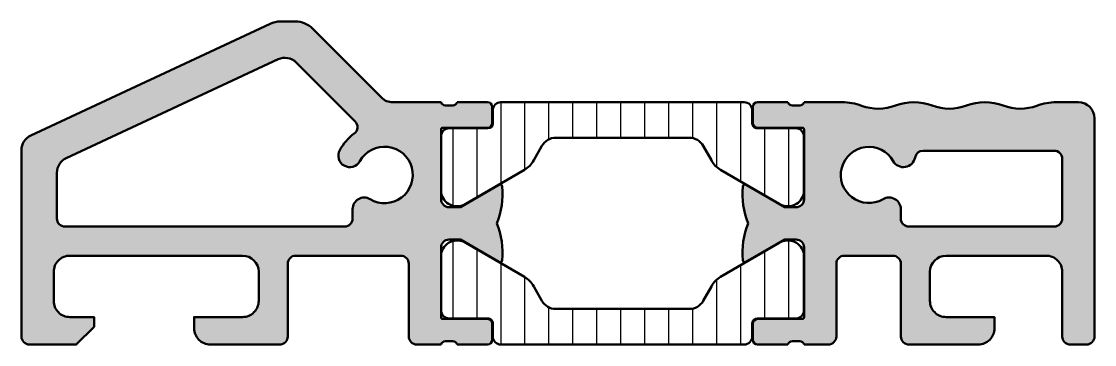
# Model space of a CAD drawing. Extents: x 0 to 66.5, y 0 to 20.
import ezdxf

# ---------------------------------------------------------------- set-up
doc = ezdxf.new("R2010")
doc.units = 0
for name, color, linetype, lineweight in [('0S-Alu contour', 7, 'Continuous', 50), ('0S-Alu hatch', 252, 'Continuous', 25), ('0S-Plastic contour', 254, 'Continuous', 50), ('0S-Plastic hatch', 253, 'Continuous', 25)]:
    doc.layers.add(name, color=color, linetype=linetype, lineweight=lineweight)
pattern_1 = [(90, (0, 0), (-1.4859, 0), [])]

# ---------------------------------------------------------------- blocks, each defined once
blk = doc.blocks.new('385250__B04E5147_559F_428A_8A9A_4436E252C004_')
at = {"layer": '0S-Alu hatch'}
h = blk.add_hatch(color=256, dxfattribs=at)
edge = h.paths.add_edge_path()
edge.add_line((18.03948402404783, 19.56069564819337), (22.30759552293054, 15.29258510300869))
edge.add_arc((23.01470222511653, 15.99969196319581), 1.00000000000002, 225.0000064012948, 270.0000000000002)
edge.add_line((23.01470222511653, 14.9996919631958), (26.00048255920411, 14.9996919631958))
edge.add_arc((26.26800315119723, 15.07852840973884), 0.2788950563274339, 196.4198764194918, 271.1645893740969)
edge.add_line((26.2736715591956, 14.79969096319579), (26.7272655591956, 14.7996909631958))
edge.add_arc((26.73292621867267, 15.07855905883897), 0.2789255417371506, 268.8371299271129, 343.5754054446451)
edge.add_line((27.00046955919561, 14.9996919631958), (28.88048055920414, 14.9996919631958))
edge.add_ellipse((28.88048055920413, 14.69969196319581), major_axis=(-0.2999999999999936, 0), ratio=1, start_angle=180, end_angle=269.99999999999864, ccw=False)
edge.add_line((29.18048055920412, 14.69969196319581), (29.18048055920412, 13.71971764415302))
edge.add_ellipse((28.88048055920411, 13.71971764415302), major_axis=(-0.3000000000000114, 0), ratio=1, start_angle=90, end_angle=180, ccw=False)
edge.add_line((28.88048055920411, 13.41971764415301), (26.12048255920412, 13.41971764415301))
edge.add_arc((26.12048255920412, 13.29971764415301), 0.120000000000001, 90, 180)
edge.add_line((26.00048255920412, 13.29971764415301), (26.0004825592041, 8.999691963195795))
edge.add_arc((26.5004825592041, 8.999691963195795), 0.4999999999999965, 180, 270.0000000000004)
edge.add_line((26.5004825592041, 8.499691963195799), (27.20048255920411, 8.499691963195803))
edge.add_line((27.20048255920411, 8.499691963195803), (29.58870504679757, 9.878412300307051))
edge.add_ellipse((29.66235644821606, 9.76158221375125), major_axis=(-0.1381079217696946, 0), ratio=1, start_angle=184.9784024237128, end_angle=302.2279331403709, ccw=False)
edge.add_ellipse((24.81878246314014, 9.33966409300879), major_axis=(-5.000023578125228, 0), ratio=1, start_angle=158.4082195531354, end_angle=184.9784024237118, ccw=False)
edge.add_ellipse((24.82321659627532, 5.661489953887055), major_axis=(-4.995254817667824, 0), ratio=1, start_angle=175.0215975762885, end_angle=201.5917804468649, ccw=False)
edge.add_ellipse((29.662179649586, 5.237521073744106), major_axis=(-0.1377763966269249, 0), ratio=1, start_angle=57.77206685963267, end_angle=176.0376651261673, ccw=False)
edge.add_line((29.58870504679758, 5.120971435338042), (27.2004825592041, 6.499691772449294))
edge.add_line((27.2004825592041, 6.499691772449294), (26.50048255920411, 6.499691772449296))
edge.add_arc((26.50048255920411, 5.999691772449296), 0.5, 89.99999999999959, 180)
edge.add_line((26.00048255920411, 5.999691772449296), (26.00048255920409, 1.6996660914921))
edge.add_arc((26.12048255920411, 1.699666091492101), 0.1200000000000152, 180, 269.9999999999983)
edge.add_line((26.12048255920411, 1.579666091492085), (28.88048055920411, 1.579666091492086))
edge.add_ellipse((28.88048055920411, 1.279666091492085), major_axis=(-0.3000000000000007, 0), ratio=1, start_angle=180, end_angle=270.0000000000007, ccw=False)
edge.add_line((29.18048055920411, 1.279666091492085), (29.1804805592041, 0.2996917724493042))
edge.add_ellipse((28.88048055920411, 0.2996917724492972), major_axis=(-0.2999999999999971, 0), ratio=1, start_angle=90.00000000000068, end_angle=180, ccw=False)
edge.add_line((28.88048055920411, -0.0003082275506999), (27.00046955919561, -0.000308227550701))
edge.add_arc((26.73292621867266, -0.0791753231938746), 0.2789255417371559, 16.4245945553556, 91.16287007288788)
edge.add_line((26.7272655591956, 0.1996927724492996), (26.27367155919559, 0.1996927724493))
edge.add_arc((26.26800315119722, -0.079144674093752), 0.2788950563274391, 88.83541062590163, 163.5801235805071)
edge.add_line((26.00048255920409, -0.000308227550704), (24.50048255920411, -0.0003082275507051))
edge.add_ellipse((24.50023136723205, 0.4994405804832281), major_axis=(-0.4997488711630511, 0), ratio=1, start_angle=-0.02880031275907413, end_angle=90.02879894539723, ccw=False)
edge.add_line((24.00048255920411, 0.499691784381783), (24.00048255920411, 4.999691963195806))
edge.add_arc((23.50073375710502, 4.999943161096715), 0.4997488652311831, 359.9712003745233, 450.0287996254762)
edge.add_line((23.50048255920411, 5.499691963195799), (17.0004825592041, 5.4996919631958))
edge.add_arc((17.00049072116149, 4.999683801238408), 0.5000081620240091, 90.00093527615488, 179.999064723801)
edge.add_line((16.5004825592041, 4.999691963196185), (16.5004825592041, 0.4996917843818638))
edge.add_ellipse((16.00050814598334, 0.499666185670664), major_axis=(-0.4999744138760864, 0), ratio=1, start_angle=89.99706782102879, end_angle=180.0029335463705, ccw=False)
edge.add_line((16.0004825592041, -0.0003082275507057), (11.70049571990967, -0.0003082275507036))
edge.add_ellipse((11.70042754654247, 0.9996235990829131), major_axis=(-0.9999318289575789, 0), ratio=1, start_angle=-0.0039069961953259735, end_angle=90.003906312516, ccw=False)
edge.add_line((10.70049571990967, 0.999691784381752), (10.70049571990967, 1.699703931808471))
edge.add_line((10.70049571990967, 1.699703931808471), (13.70049571990966, 1.699703931808469))
edge.add_arc((13.70057600404021, 2.69962364767792), 0.9999197190924807, 269.9953996888353, 360.0046003111448)
edge.add_line((14.70049571990967, 2.699703931808126), (14.70049571990966, 4.499707221984851))
edge.add_arc((13.70047229253838, 4.499683794613581), 1.000023427645696, 0.0013422576251795, 89.99865774194649)
edge.add_line((13.70049571990966, 5.499707221984863), (3.000483036041257, 5.499707221984863))
edge.add_arc((3.000455632340846, 4.499734625685277), 0.999972596675078, 89.9984298405956, 180.0015701593729)
edge.add_line((2.00048303604126, 4.499707221985414), (2.000483036041259, 2.699703931808475))
edge.add_arc((3.000438806153274, 2.699659701920486), 0.9999557710901997, 179.9974657019637, 270.002534298)
edge.add_line((3.00048303604126, 1.699703931808471), (4.500483036041257, 1.699703931808471))
edge.add_line((4.500483036041257, 1.699703931808471), (4.500483036041259, 1.099667310714721))
edge.add_line((4.500483036041259, 1.099667310714721), (3.400507450103759, -0.000308227550704))
edge.add_line((3.400507450103759, -0.000308227550704), (0.5004831552505489, -0.0003082275507039))
edge.add_ellipse((0.5005357445823507, 0.4997443627403699), major_axis=(-0.5000525930564207, 0), ratio=1, start_angle=0.006024402358207226, end_angle=89.99397434028532, ccw=False)
edge.add_line((0.0004831542901229, 0.4996917843822276), (0.0004831542901234, 12.03569507598877))
edge.add_ellipse((1.001988638593006, 12.03460676634116), major_axis=(-1.001506075621432, 0), ratio=1, start_angle=295.0792382116079, end_angle=359.9377382090907, ccw=False)
edge.add_line((0.5774790048599278, 12.94169330596924), (15.41350904685742, 19.85917625646903))
edge.add_ellipse((16.04738589872375, 18.49969100952144), major_axis=(-1.500000000000045, 0), ratio=1, start_angle=269.9999999999989, end_angle=294.99786993167265, ccw=False)
edge.add_line((16.04738589872378, 19.99969100952148), (16.97948646545409, 19.99969100952148))
edge.add_ellipse((16.9770710099216, 18.49462669468549), major_axis=(-1.505066253099235, 0), ratio=1, start_angle=225.0984127156884, end_angle=269.9080469270122, ccw=False)
edge = h.paths.add_edge_path()
edge.add_arc((22.50047684242581, 10.4996862464092), 1.749994283222745, 239.0632065465062, 510.9367934534938)
edge.add_ellipse((20.34791901219685, 11.69597467933626), major_axis=(-0.7126488552029338, 0), ratio=1, start_angle=-29.06320654650648, end_angle=150.9367934534935, ccw=False)
edge.add_ellipse((22.50047684242581, 10.49968624640921), major_axis=(-3.175291993628611, 0), ratio=1, start_angle=306.3514898377554, end_angle=330.9367934534938, ccw=False)
edge.add_arc((20.32199455341556, 13.45975147455862), 0.4999999999999975, 306.3514898377554, 404.997552255426)
edge.add_line((20.67556304791203, 13.81328976060342), (17.02947425842285, 17.45969009399413))
edge.add_arc((16.32214758733071, 16.75100040041812), 1.001275237594114, 45.05515148944327, 114.9697009486092)
edge.add_line((15.89947032928467, 17.65868759155273), (2.777491092681882, 11.53969287872314))
edge.add_arc((3.201939389339607, 10.63264540340955), 1.001444695931037, 115.0770071213895, 179.939969385724)
edge.add_line((2.200495243072508, 10.63369464874267), (2.20049524307251, 7.799679756165035))
edge.add_arc((2.700464548097881, 7.799664319978982), 0.4999693052636609, 179.9982310345726, 270.0017689651656)
edge.add_line((2.700479984283447, 7.299695014953612), (20.02180243959301, 7.299695014953614))
edge.add_arc((20.02180243959301, 7.799695014953614), 0.5, 270, 360)
edge.add_line((20.52180243959301, 7.799695014953615), (20.52180243959301, 8.387391158126425))
edge.add_ellipse((21.23445129479594, 8.387391158126425), major_axis=(-0.7126488552029322, 0), ratio=1, start_angle=239.0632065465064, end_angle=360, ccw=False)
at = {"layer": '0S-Alu contour', "color": 7}
for points in [[(16.04738589872378, 19.99969100952148), (16.97948646545409, 19.99969100952148)], [(0.5774790048599278, 12.94169330596924), (15.41350904685742, 19.85917625646903)], [(18.03948402404783, 19.56069564819337), (22.30759552293054, 15.29258510300869)], [(15.89947032928467, 17.65868759155273), (2.777491092681882, 11.53969287872314)], [(20.67556304791203, 13.81328976060342), (17.02947425842285, 17.45969009399413)], [(23.01470222511653, 14.9996919631958), (26.00048255920411, 14.9996919631958)], [(26.2736715591956, 14.79969096319579), (26.7272655591956, 14.7996909631958)], [(27.00046955919561, 14.9996919631958), (28.88048055920414, 14.9996919631958)], [(29.18048055920412, 14.69969196319581), (29.18048055920412, 13.71971764415302)], [(28.88048055920411, 13.41971764415301), (26.12048255920412, 13.41971764415301)], [(26.00048255920412, 13.29971764415301), (26.0004825592041, 8.999691963195795)], [(0.0004831542901229, 0.4996917843822276), (0.0004831542901234, 12.03569507598877)], [(2.200495243072508, 10.63369464874267), (2.20049524307251, 7.799679756165035)], [(26.5004825592041, 8.499691963195799), (27.20048255920411, 8.499691963195803), (29.58870504679757, 9.878412300307051)], [(20.52180243959301, 7.799695014953615), (20.52180243959301, 8.387391158126425)], [(2.700479984283447, 7.299695014953612), (20.02180243959301, 7.299695014953614)], [(26.00048255920411, 5.999691772449296), (26.00048255920409, 1.6996660914921)], [(29.58870504679758, 5.120971435338042), (27.2004825592041, 6.499691772449294), (26.50048255920411, 6.499691772449296)], [(13.70049571990966, 5.499707221984863), (3.000483036041257, 5.499707221984863)], [(23.50048255920411, 5.499691963195799), (17.0004825592041, 5.4996919631958)], [(16.5004825592041, 4.999691963196185), (16.5004825592041, 0.4996917843818638)], [(24.00048255920411, 0.499691784381783), (24.00048255920411, 4.999691963195806)], [(2.00048303604126, 4.499707221985414), (2.000483036041259, 2.699703931808475)], [(14.70049571990967, 2.699703931808126), (14.70049571990966, 4.499707221984851)], [(3.00048303604126, 1.699703931808471), (4.500483036041257, 1.699703931808471), (4.500483036041259, 1.099667310714721), (3.400507450103759, -0.000308227550704), (0.5004831552505489, -0.0003082275507039)], [(10.70049571990967, 0.999691784381752), (10.70049571990967, 1.699703931808471), (13.70049571990966, 1.699703931808469)], [(26.12048255920411, 1.579666091492085), (28.88048055920411, 1.579666091492086)], [(29.18048055920411, 1.279666091492085), (29.1804805592041, 0.2996917724493042)], [(26.7272655591956, 0.1996927724492996), (26.27367155919559, 0.1996927724493)], [(16.0004825592041, -0.0003082275507057), (11.70049571990967, -0.0003082275507036)], [(26.00048255920409, -0.000308227550704), (24.50048255920411, -0.0003082275507051)], [(28.88048055920411, -0.0003082275506999), (27.00046955919561, -0.000308227550701)]]:
    blk.add_lwpolyline(points, dxfattribs=at)
at = {"layer": '0S-Alu contour', "color": 7, "extrusion": (0, 0, -1)}
for centre, radius, start, end in [((-16.04738589872375, 18.49969100952144), 1.500000000000046, 65.00213006832732, 90.0000000000011), ((-16.9770710099216, 18.49462669468549), 1.505066253099235, 90.0919530729878, 134.9015872843116), ((-28.88048055920413, 14.69969196319581), 0.2999999999999936, 90.00000000000136, 180), ((-28.88048055920411, 13.71971764415302), 0.3000000000000114, 180, 270), ((-1.001988638593006, 12.03460676634116), 1.001506075621432, 0.06226179090929, 64.9207617883921), ((-22.50047684242581, 10.49968624640921), 3.175291993628611, 29.06320654650619, 53.64851016224457), ((-20.34791901219685, 11.69597467933626), 0.7126488552029338, 209.0632065465065, 29.06320654650651), ((-24.81878246314014, 9.33966409300879), 5.000023578125229, 175.0215975762882, 201.5917804468647), ((-29.66235644821606, 9.76158221375125), 0.1381079217696946, 57.7720668596291, 175.0215975762872), ((-21.23445129479594, 8.387391158126425), 0.7126488552029322, 0, 120.9367934534936), ((-24.82321659627532, 5.661489953887055), 4.995254817667824, 158.4082195531351, 184.9784024237116), ((-29.662179649586, 5.237521073744106), 0.1377763966269249, 183.9623348738327, 302.2279331403673), ((-28.88048055920411, 1.279666091492085), 0.3000000000000007, 89.99999999999935, 180), ((-11.70042754654247, 0.9996235990829131), 0.9999318289575789, 269.996093687484, 0.0039069961953242), ((-0.5005357445823507, 0.4997443627403699), 0.5000525930564207, 270.0060256597147, 359.9939755976418), ((-16.00050814598334, 0.499666185670664), 0.4999744138760864, 179.9970664536295, 270.0029321789712), ((-24.50023136723205, 0.4994405804832281), 0.4997488711630511, 269.9712010546028, 0.0288003127591655), ((-28.88048055920411, 0.2996917724492972), 0.2999999999999971, 180, 269.9999999999993)]:
    blk.add_arc(centre, radius, start, end, dxfattribs=at)
at = {"layer": '0S-Alu contour', "color": 7}
for centre, radius, start, end in [((16.32214758733071, 16.75100040041812), 1.001275237594114, 45.05515148944327, 114.9697009486092), ((23.01470222511653, 15.99969196319581), 1.00000000000002, 225.0000064012948, 270.0000000000002), ((26.26800315119723, 15.07852840973884), 0.2788950563274339, 196.4198764194918, 271.1645893740969), ((26.73292621867267, 15.07855905883897), 0.2789255417371506, 268.8371299271129, 343.5754054446451), ((20.32199455341556, 13.45975147455862), 0.4999999999999975, 306.3514898377554, 44.997552255426), ((26.12048255920412, 13.29971764415301), 0.120000000000001, 90, 180), ((22.50047684242581, 10.4996862464092), 1.749994283222745, 239.0632065465062, 150.9367934534938), ((3.201939389339607, 10.63264540340955), 1.001444695931037, 115.0770071213895, 179.939969385724), ((26.5004825592041, 8.999691963195795), 0.4999999999999965, 180, 270.0000000000004), ((2.700464548097881, 7.799664319978982), 0.4999693052636609, 179.9982310345726, 270.0017689651656), ((20.02180243959301, 7.799695014953614), 0.5, 270, 0), ((26.50048255920411, 5.999691772449296), 0.5, 89.99999999999959, 180), ((3.000455632340846, 4.499734625685277), 0.999972596675078, 89.9984298405956, 180.0015701593729), ((13.70047229253838, 4.499683794613581), 1.000023427645696, 0.0013422576251795, 89.99865774194649), ((17.00049072116149, 4.999683801238408), 0.5000081620240091, 90.00093527615488, 179.999064723801), ((23.50073375710502, 4.999943161096715), 0.4997488652311831, 359.9712003745233, 90.02879962547631), ((3.000438806153274, 2.699659701920486), 0.9999557710901997, 179.9974657019637, 270.002534298), ((13.70057600404021, 2.69962364767792), 0.9999197190924807, 269.9953996888353, 0.0046003111447975), ((26.12048255920411, 1.699666091492101), 0.1200000000000152, 180, 269.9999999999983), ((26.26800315119722, -0.079144674093752), 0.2788950563274391, 88.83541062590163, 163.5801235805071), ((26.73292621867266, -0.0791753231938746), 0.2789255417371559, 16.4245945553556, 91.16287007288788)]:
    blk.add_arc(centre, radius, start, end, dxfattribs=at)
blk = doc.blocks.new('385240__83EC9146_AC83_4534_8AF6_CF1BC3B870E9_')
at = {"layer": '0S-Alu hatch'}
h = blk.add_hatch(color=256, dxfattribs=at)
edge = h.paths.add_edge_path()
edge.add_arc((53.10008056640898, 17.59972820281868), 2.999999999998776, 249.7945842484798, 290.6096929375316)
edge.add_ellipse((55.30008056640899, 11.74972820281855), major_axis=(-3.250000000001347, 0), ratio=1, start_angle=249.39030706246808, end_angle=290.6096929375318, ccw=False)
edge.add_arc((57.50008056640945, 17.59972820281982), 3.000000000000003, 249.3903070624682, 290.6096929375319)
edge.add_ellipse((59.70008056640931, 11.74972820282015), major_axis=(-3.249999999999648, 0), ratio=1, start_angle=249.3903070624682, end_angle=290.609692937532, ccw=False)
edge.add_arc((61.9000805664093, 17.59972820282016), 3.000000000000359, 249.3903070624678, 290.1566066319505)
edge.add_ellipse((64.13989818306598, 11.49782546317255), major_axis=(-3.499999999999986, 0), ratio=1, start_angle=270.08000645486777, end_angle=290.156606631951, ccw=False)
edge.add_line((64.13501086844323, 14.99782205090742), (65.50008058547974, 14.99972820281983))
edge.add_ellipse((65.50007639507194, 13.99972403148512), major_axis=(-1.000004171343491, 0), ratio=1, start_angle=179.999801869321, end_angle=269.9997599083205, ccw=False)
edge.add_line((66.50008056640945, 13.99972057343799), (66.50008056640945, 0.4997283816337586))
edge.add_ellipse((66.00004004636676, 0.4997460240957887), major_axis=(-0.5000405203539195, 0), ratio=1, start_angle=90.00464164890508, end_angle=179.997978486475, ccw=False)
edge.add_line((66.00008055567741, -0.0002944946172596), (65.00008058547974, -0.0002792358282022))
edge.add_ellipse((65.00007694021409, 0.4997171189060554), major_axis=(-0.4999963547475457, 0), ratio=1, start_angle=-0.00041635276568285917, end_angle=90.00041771971928, ccw=False)
edge.add_line((64.50008058547975, 0.499720752242873), (64.50008058547974, 4.499743461608886))
edge.add_arc((63.50012732685422, 4.499782573916349), 0.999953259390439, 359.9977589251665, 450.0026782086686)
edge.add_line((63.50008058547974, 5.499735832214359), (57.30006790161133, 5.499743461608887))
edge.add_arc((57.30010535397702, 4.499706009243197), 1.000037453067003, 90.00214578212115, 179.9978542178098)
edge.add_line((56.30006790161132, 4.499743461610091), (56.30006790161132, 2.69974064826965))
edge.add_arc((57.3000161438205, 2.699688890478826), 0.9999482435486754, 179.997034343655, 270.0029656564645)
edge.add_line((57.30006790161133, 1.699740648269654), (60.30006837844848, 1.69972538948059))
edge.add_line((60.30006837844848, 1.69972538948059), (60.30006837844848, 0.9997283816337581))
edge.add_ellipse((59.30013134502102, 0.9996654269930418), major_axis=(-0.9999370354092324, 0), ratio=1, start_angle=89.99639205396812, end_angle=180.0036072623614, ccw=False)
edge.add_line((59.30006837844849, -0.0002716064336712), (55.00008010864258, -0.000271606433671))
edge.add_ellipse((55.00004395069298, 0.4996922356158731), major_axis=(-0.499963843357036, 0), ratio=1, start_angle=-0.004142328046498278, end_angle=90.00414369546309, ccw=False)
edge.add_line((54.50008010864258, 0.4997283816333697), (54.50008010864258, 4.999743461608888))
edge.add_arc((54.00034438253959, 5.000007735505895), 0.4997357959806119, 359.9697004301914, 450.0302995698159)
edge.add_line((54.00008010864258, 5.499743461608885), (51.00008010864257, 5.499735832214353))
edge.add_arc((51.00006340190114, 4.999752539152506), 0.4999832933409716, 89.99808548448217, 180.0010402446217)
edge.add_line((50.50008010864257, 4.99974346160899), (50.50008010864257, 0.4997207522392291))
edge.add_ellipse((50.00033380508135, 0.4994746933087287), major_axis=(-0.4997463641369535, 0), ratio=1, start_angle=89.97091377369242, end_angle=180.0282105880256, ccw=False)
edge.add_line((50.00008010864258, -0.0002716064336721), (48.50007916859654, -0.000271606433671))
edge.add_arc((48.23255857660342, -0.0791080529767139), 0.2788950563274343, 16.41987641949207, 91.16458937409693)
edge.add_line((48.22689016860505, 0.1997293935663334), (47.77329616860504, 0.1997293935663301))
edge.add_arc((47.76763550912799, -0.0791387020768348), 0.2789255417371463, 88.83712992711499, 163.5754054446457)
edge.add_line((47.50009216860505, -0.000271606433671), (45.62008116859654, -0.0002716064336697))
edge.add_ellipse((45.62008116859654, 0.2997283935663324), major_axis=(-0.3000000000000021, 0), ratio=1, start_angle=0, end_angle=90, ccw=False)
edge.add_line((45.32008116859653, 0.2997283935663324), (45.32008116859654, 1.27970271260911))
edge.add_ellipse((45.62008116859654, 1.279702712609111), major_axis=(-0.3000000000000043, 0), ratio=1, start_angle=270.00000000000136, end_angle=360, ccw=False)
edge.add_line((45.62008116859654, 1.579702712609116), (48.38007916859653, 1.579702712609116))
edge.add_arc((48.38007916859654, 1.699702712609123), 0.1200000000000061, 269.9999999999966, 360)
edge.add_line((48.50007916859654, 1.699702712609123), (48.50008010864259, 5.999728012073322))
edge.add_arc((48.00008010864259, 5.999728012073322), 0.5, 0, 90)
edge.add_line((48.00008010864259, 6.499728012073322), (47.3000801086426, 6.499728012073318))
edge.add_line((47.3000801086426, 6.499728012073318), (44.91185762104911, 5.121007674962061))
edge.add_ellipse((44.8383830182607, 5.237557313368128), major_axis=(-0.1377763966269272, 0), ratio=1, start_angle=3.96233487383131, end_angle=122.2279331403667, ccw=False)
edge.add_ellipse((49.67734607157137, 5.661526193511074), major_axis=(-4.99525481766782, 0), ratio=1, start_angle=-21.591780446865016, end_angle=4.978402423711486, ccw=False)
edge.add_ellipse((49.68178020470654, 9.339700332632823), major_axis=(-5.000023578125211, 0), ratio=1, start_angle=-4.978402423711827, end_angle=21.59178044686479, ccw=False)
edge.add_ellipse((44.83820621963063, 9.761618453375275), major_axis=(-0.1381079217696903, 0), ratio=1, start_angle=237.7720668596259, end_angle=355.02159757628584, ccw=False)
edge.add_line((44.91185762104913, 9.87844853993107), (47.30008010864259, 8.499728202819822))
edge.add_line((47.30008010864259, 8.499728202819822), (48.00008010864259, 8.499728202819824))
edge.add_arc((48.00008010864259, 8.999728202819824), 0.5000000000000018, 270, 360)
edge.add_line((48.50008010864259, 8.999728202819824), (48.50008010864259, 13.29975388377703))
edge.add_arc((48.38008010864259, 13.29975388377703), 0.1200000000000045, 0, 90)
edge.add_line((48.38008010864259, 13.41975388377703), (45.62008210864259, 13.41975388377704))
edge.add_ellipse((45.62008210864259, 13.71975388377704), major_axis=(-0.2999999999999971, 0), ratio=1, start_angle=0, end_angle=90, ccw=False)
edge.add_line((45.32008210864258, 13.71975388377704), (45.32008210864258, 14.69972820281983))
edge.add_ellipse((45.62008210864259, 14.69972820281983), major_axis=(-0.2999999999999971, 0), ratio=1, start_angle=270.00000000000136, end_angle=360, ccw=False)
edge.add_line((45.62008210864258, 14.99972820281982), (47.5000931086511, 14.99972820281983))
edge.add_arc((47.76763644917403, 15.07859529846299), 0.2789255417371428, 196.4245945553542, 271.1628700728865)
edge.add_line((47.77329710865109, 14.79972720281983), (48.2268911086511, 14.79972720281983))
edge.add_arc((48.23255951664947, 15.07856464936287), 0.2788950563274307, 268.835410625903, 343.5801235805064)
edge.add_line((48.50008010864258, 14.99972820281982), (50.85505448447058, 14.99973573247316))
edge.add_ellipse((50.85506567515988, 11.49973573249116), major_axis=(-3.499999999999886, 0), ratio=1, start_angle=249.794584248479, end_angle=270.0001831940763, ccw=False)
edge = h.paths.add_edge_path()
edge.add_arc((55.87338674682904, 11.49973497908389), 0.499999999999988, 89.99989843551366, 169.9963311374547)
edge.add_ellipse((54.66065656894706, 11.7136521007136), major_axis=(-0.7314524023574871, 0), ratio=1, start_angle=29.539861543846428, end_angle=169.9963311374546, ccw=False)
edge.add_arc((52.51298831773411, 10.49658664456154), 1.737095195285045, 29.53986154384677, 300.4601384561534)
edge.add_ellipse((53.76439085410979, 8.368742915858906), major_axis=(-0.7314524023574753, 0), ratio=1, start_angle=180, end_angle=300.46013845615323, ccw=False)
edge.add_line((54.49584325646727, 8.36874291585891), (54.49584325646728, 7.800012417730558))
edge.add_arc((54.99584325646727, 7.800012417730557), 0.5, 180, 269.9981623563692)
edge.add_line((54.99582722000136, 7.300012417987725), (64.00008058547974, 7.299723625183104))
edge.add_arc((64.00010111326507, 7.799703097004115), 0.4999794722424186, 269.9976475924931, 360.0006038534041)
edge.add_line((64.50008058547974, 7.799708366397553), (64.50008058547974, 11.49972057342529))
edge.add_arc((64.00002826749476, 11.4996682554403), 0.500052320721866, 0.0059945721660927, 89.9940054278057)
edge.add_line((64.00008058547974, 11.99972057342528), (55.87338763314638, 11.9997349790831))
at = {"layer": '0S-Alu contour', "color": 7}
for points in [[(45.32008210864258, 13.71975388377704), (45.32008210864258, 14.69972820281983)], [(45.62008210864258, 14.99972820281982), (47.5000931086511, 14.99972820281983)], [(47.77329710865109, 14.79972720281983), (48.2268911086511, 14.79972720281983)], [(48.50008010864258, 14.99972820281982), (50.85505448447058, 14.99973573247316)], [(64.13501086844323, 14.99782205090742), (65.50008058547974, 14.99972820281983)], [(66.50008056640945, 13.99972057343799), (66.50008056640945, 0.4997283816337586)], [(48.38008010864259, 13.41975388377703), (45.62008210864259, 13.41975388377704)], [(48.50008010864259, 8.999728202819824), (48.50008010864259, 13.29975388377703)], [(64.00008058547974, 11.99972057342528), (55.87338763314638, 11.9997349790831)], [(64.50008058547974, 7.799708366397553), (64.50008058547974, 11.49972057342529)], [(44.91185762104913, 9.87844853993107), (47.30008010864259, 8.499728202819822), (48.00008010864259, 8.499728202819824)], [(54.49584325646727, 8.36874291585891), (54.49584325646728, 7.800012417730558)], [(54.99582722000136, 7.300012417987725), (64.00008058547974, 7.299723625183104)], [(48.00008010864259, 6.499728012073322), (47.3000801086426, 6.499728012073318), (44.91185762104911, 5.121007674962061)], [(48.50007916859654, 1.699702712609123), (48.50008010864259, 5.999728012073322)], [(54.00008010864258, 5.499743461608885), (51.00008010864257, 5.499735832214353)], [(63.50008058547974, 5.499735832214359), (57.30006790161133, 5.499743461608887)], [(50.50008010864257, 4.99974346160899), (50.50008010864257, 0.4997207522392291)], [(54.50008010864258, 0.4997283816333697), (54.50008010864258, 4.999743461608888)], [(56.30006790161132, 4.499743461610091), (56.30006790161132, 2.69974064826965)], [(64.50008058547975, 0.499720752242873), (64.50008058547974, 4.499743461608886)], [(45.62008116859654, 1.579702712609116), (48.38007916859653, 1.579702712609116)], [(57.30006790161133, 1.699740648269654), (60.30006837844848, 1.69972538948059), (60.30006837844848, 0.9997283816337581)], [(45.32008116859653, 0.2997283935663324), (45.32008116859654, 1.27970271260911)], [(48.22689016860505, 0.1997293935663334), (47.77329616860504, 0.1997293935663301)], [(47.50009216860505, -0.000271606433671), (45.62008116859654, -0.0002716064336697)], [(50.00008010864258, -0.0002716064336721), (48.50007916859654, -0.000271606433671)], [(59.30006837844849, -0.0002716064336712), (55.00008010864258, -0.000271606433671)], [(66.00008055567741, -0.0002944946172596), (65.00008058547974, -0.0002792358282022)]]:
    blk.add_lwpolyline(points, dxfattribs=at)
at = {"layer": '0S-Alu contour', "color": 7, "extrusion": (0, 0, -1)}
for centre, radius, start, end in [((-45.62008210864259, 14.69972820281983), 0.2999999999999971, 0, 89.99999999999864), ((-50.85506567515988, 11.49973573249116), 3.499999999999886, 89.99981680592369, 110.205415751521), ((-55.30008056640899, 11.74972820281855), 3.250000000001347, 69.39030706246821, 110.6096929375319), ((-59.70008056640931, 11.74972820282015), 3.249999999999648, 69.39030706246803, 110.6096929375318), ((-64.13989818306598, 11.49782546317255), 3.499999999999986, 69.84339336804902, 89.91999354513223), ((-65.50007639507194, 13.99972403148512), 1.000004171343491, 90.00024009167949, 180.0001981306791), ((-45.62008210864259, 13.71975388377704), 0.2999999999999971, 270, 0), ((-54.66065656894706, 11.7136521007136), 0.7314524023574871, 190.0036688625455, 330.4601384561536), ((-49.68178020470654, 9.339700332632823), 5.000023578125211, 338.4082195531352, 4.978402423711814), ((-44.83820621963063, 9.761618453375275), 0.1381079217696903, 4.97840242371416, 122.2279331403741), ((-53.76439085410979, 8.368742915858906), 0.7314524023574753, 59.53986154384678, 180), ((-49.67734607157137, 5.661526193511074), 4.99525481766782, 355.0215975762885, 21.59178044686513), ((-44.8383830182607, 5.237557313368128), 0.1377763966269272, 237.7720668596333, 356.0376651261687), ((-45.62008116859654, 1.279702712609111), 0.3000000000000043, 0, 89.99999999999864), ((-59.30013134502102, 0.9996654269930418), 0.9999370354092325, 179.9963927376386, 270.0036079460319), ((-45.62008116859654, 0.2997283935663324), 0.3000000000000021, 270, 0), ((-50.00033380508135, 0.4994746933087287), 0.4997463641369535, 179.9717894119744, 270.0290862263076), ((-55.00004395069298, 0.4996922356158731), 0.499963843357036, 269.9958563045369, 0.0041423280464841), ((-65.00007694021409, 0.4997171189060554), 0.4999963547475457, 269.9995822802807, 0.000416352765831), ((-66.00004004636676, 0.4997460240957887), 0.5000405203539195, 180.0020215135251, 269.9953583510949)]:
    blk.add_arc(centre, radius, start, end, dxfattribs=at)
at = {"layer": '0S-Alu contour', "color": 7}
for centre, radius, start, end in [((47.76763644917403, 15.07859529846299), 0.2789255417371428, 196.4245945553542, 271.1628700728865), ((48.23255951664947, 15.07856464936287), 0.2788950563274307, 268.835410625903, 343.5801235805064), ((53.10008056640898, 17.59972820281868), 2.999999999998776, 249.7945842484798, 290.6096929375316), ((57.50008056640945, 17.59972820281982), 3.000000000000003, 249.3903070624682, 290.6096929375319), ((61.9000805664093, 17.59972820282016), 3.000000000000359, 249.3903070624678, 290.1566066319505), ((48.38008010864259, 13.29975388377703), 0.1200000000000045, 0, 90), ((52.51298831773411, 10.49658664456154), 1.737095195285045, 29.53986154384677, 300.4601384561534), ((55.87338674682904, 11.49973497908389), 0.499999999999988, 89.99989843551366, 169.9963311374547), ((64.00002826749476, 11.4996682554403), 0.500052320721866, 0.0059945721660927, 89.9940054278057), ((48.00008010864259, 8.999728202819824), 0.5000000000000018, 270, 0), ((54.99584325646727, 7.800012417730557), 0.5, 180, 269.9981623563692), ((64.00010111326507, 7.799703097004115), 0.4999794722424186, 269.9976475924931, 0.0006038534041108), ((48.00008010864259, 5.999728012073322), 0.5, 0, 90), ((51.00006340190114, 4.999752539152506), 0.4999832933409716, 89.99808548448217, 180.0010402446217), ((54.00034438253959, 5.000007735505895), 0.4997357959806119, 359.9697004301914, 90.03029956981602), ((57.30010535397702, 4.499706009243197), 1.000037453067003, 90.00214578212115, 179.9978542178098), ((63.50012732685422, 4.499782573916349), 0.999953259390439, 359.9977589251665, 90.00267820866858), ((57.3000161438205, 2.699688890478826), 0.9999482435486754, 179.997034343655, 270.0029656564645), ((48.38007916859654, 1.699702712609123), 0.1200000000000061, 269.9999999999966, 0), ((47.76763550912799, -0.0791387020768348), 0.2789255417371463, 88.83712992711499, 163.5754054446457), ((48.23255857660342, -0.0791080529767139), 0.2788950563274343, 16.41987641949207, 91.16458937409693)]:
    blk.add_arc(centre, radius, start, end, dxfattribs=at)
blk = doc.blocks.new('224093__A016DDC9_720D_4F01_A556_58BB1B008A80___2DBBF5F4_6E79_4CF4_A31E_43A6B93B3B2B_')
at = {"layer": '0S-Plastic hatch'}
h = blk.add_hatch(dxfattribs=at)
h.set_pattern_fill('ANSI31', color=256, scale=0.4680000000000001, angle=45, style=0)
h.set_pattern_definition(pattern_1)
edge = h.paths.add_edge_path()
edge.add_line((29.71000300000718, -7.1756e-12), (44.790003, 2.4e-15))
edge.add_arc((44.7900056789092, 0.4999973210908049), 0.499997321097979, 269.9996930179738, 360.0003069823849)
edge.add_line((45.29000299999999, 0.500000000003133), (45.29000299999999, 1.310331333333333))
edge.add_ellipse((45.590003, 1.310331333333333), major_axis=(-0.3000000000000043, 0), ratio=1, start_angle=270, end_angle=360, ccw=False)
edge.add_line((45.590003, 1.610331333333338), (47.99000138293631, 1.609999382936311))
edge.add_arc((47.99000402256138, 2.109995360374926), 0.4999959774455824, 269.9996975188133, 360.0003024817733)
edge.add_line((48.49, 2.109998000005124), (48.49, 5.586539498099473))
edge.add_arc((47.50018192527714, 5.444228849108125), 0.9999960709244732, 8.181608051899438, 122.7270160998404)
edge.add_line((46.959547, 6.285481498099472), (43.32783790740701, 4.188713563274474))
edge.add_arc((44.07783783030567, 2.889675413083357), 1.499999999999988, 119.9999965993449, 152.005745364243)
edge.add_line((42.75334583291648, 3.593749946674768), (42.25166699999999, 2.700000999999994))
edge.add_ellipse((41.38564020555513, 3.199999408698185), major_axis=(-1.000000408698501, 0), ratio=1, start_angle=90.00004551831881, end_angle=150.0001187991983, ccw=False)
edge.add_line((41.38564099999999, 2.199999), (33.11436499999999, 2.199998999999999))
edge.add_ellipse((33.11436579444487, 3.199999408698179), major_axis=(-1.000000408698495, 0), ratio=1, start_angle=29.999881200800928, end_angle=89.99995448167999, ccw=False)
edge.add_line((32.248339, 2.700001000000003), (31.74666016708352, 3.593749946674783))
edge.add_arc((30.42216816969436, 2.889675413083341), 1.499999999999974, 27.99425463575855, 60.00000340065685)
edge.add_line((31.17216809259298, 4.188713563274469), (27.540459, 6.285481498099463))
edge.add_arc((26.99982407472285, 5.444228849108123), 0.9999960709244696, 57.27298390015929, 171.8183919481004)
edge.add_line((26.01000600000001, 5.586539498099472), (26.010006, 2.119998000000003))
edge.add_arc((26.51500192464597, 2.114995360374929), 0.5050207028550988, 179.4324295556012, 269.4330345179735)
edge.add_line((26.51000461706369, 1.60999938293631), (28.91000299999999, 1.61033133333333))
edge.add_ellipse((28.910003, 1.310331333333319), major_axis=(-0.3000000000000114, 0), ratio=1, start_angle=180, end_angle=270.00000000000136, ccw=False)
edge.add_line((29.21000300000001, 1.310331333333319), (29.21000300000001, 0.5000000000031286))
edge.add_arc((29.71000032109798, 0.4999973210908002), 0.499997321105152, 179.999693017615, 270.0003069820266)
at = {"layer": '0S-Plastic contour', "color": 7}
for points in [[(31.17216809259298, 4.188713563274469), (27.540459, 6.285481498099463)], [(46.959547, 6.285481498099472), (43.32783790740701, 4.188713563274474)], [(26.01000600000001, 5.586539498099472), (26.010006, 2.119998000000003)], [(48.49, 2.109998000005124), (48.49, 5.586539498099473)], [(32.248339, 2.700001000000003), (31.74666016708352, 3.593749946674783)], [(42.75334583291648, 3.593749946674768), (42.25166699999999, 2.700000999999994)], [(41.38564099999999, 2.199999), (33.11436499999999, 2.199998999999999)], [(26.51000461706369, 1.60999938293631), (28.91000299999999, 1.61033133333333)], [(45.590003, 1.610331333333338), (47.99000138293631, 1.609999382936311)], [(29.21000300000001, 1.310331333333319), (29.21000300000001, 0.5000000000031286)], [(45.29000299999999, 0.500000000003133), (45.29000299999999, 1.310331333333333)], [(29.71000300000718, -7.1756e-12), (44.790003, 2.4e-15)]]:
    blk.add_lwpolyline(points, dxfattribs=at)
for centre, radius, start, end in [((26.99982407472285, 5.444228849108123), 0.9999960709244696, 57.27298390015929, 171.8183919481004), ((47.50018192527714, 5.444228849108125), 0.9999960709244732, 8.181608051899438, 122.7270160998404), ((30.42216816969436, 2.889675413083341), 1.499999999999974, 27.99425463575855, 60.00000340065685), ((44.07783783030567, 2.889675413083357), 1.499999999999988, 119.9999965993449, 152.005745364243), ((26.51500192464597, 2.114995360374929), 0.5050207028550988, 179.4324295556012, 269.4330345179735), ((47.99000402256138, 2.109995360374926), 0.4999959774455824, 269.9996975188133, 0.0003024817733149), ((29.71000032109798, 0.4999973210908002), 0.499997321105152, 179.999693017615, 270.0003069820266), ((44.7900056789092, 0.4999973210908049), 0.499997321097979, 269.9996930179738, 0.0003069823849455)]:
    blk.add_arc(centre, radius, start, end, dxfattribs=at)
at = {"layer": '0S-Plastic contour', "color": 7, "extrusion": (0, 0, -1)}
for centre, radius, start, end in [((-33.11436579444487, 3.199999408698179), 1.000000408698495, 270.00004551832, 330.0001187991991), ((-41.38564020555513, 3.199999408698185), 1.000000408698501, 209.9998812008018, 269.9999544816812), ((-28.910003, 1.310331333333319), 0.3000000000000114, 89.99999999999864, 180), ((-45.590003, 1.310331333333333), 0.3000000000000043, 0, 90)]:
    blk.add_arc(centre, radius, start, end, dxfattribs=at)
blk = doc.blocks.new('224093__54136588_BB42_4E35_A2F2_A51A42EBF90B___1E7ED46B_D0B6_44FF_9C05_731F888BE1D2_')
at = {"layer": '0S-Plastic hatch'}
h = blk.add_hatch(dxfattribs=at)
h.set_pattern_fill('ANSI31', color=256, scale=0.4680000000000001, angle=45, style=0)
h.set_pattern_definition(pattern_1)
edge = h.paths.add_edge_path()
edge.add_line((29.709997, 15), (44.78999699999282, 15.00000000000717))
edge.add_ellipse((44.78999967890202, 14.50000267890919), major_axis=(-0.4999973211051537, 0), ratio=1, start_angle=179.9996930176151, end_angle=270.0003069820262, ccw=False)
edge.add_line((45.28999699999999, 14.49999999999687), (45.28999699999999, 13.68966866666667))
edge.add_arc((45.589997, 13.68966866666667), 0.3000000000000114, 180, 270.0000000000013)
edge.add_line((45.58999700000001, 13.38966866666666), (47.98999538293631, 13.39000061706368))
edge.add_ellipse((47.98499807535402, 12.88500463962506), major_axis=(-0.5050207028550981, 0), ratio=1, start_angle=179.4324295556014, end_angle=269.4330345179731, ccw=False)
edge.add_line((48.489994, 12.88000199999999), (48.489994, 9.413460501900524))
edge.add_ellipse((47.50017592527714, 9.555771150891873), major_axis=(-0.9999960709244735, 0), ratio=1, start_angle=57.272983900159204, end_angle=171.8183919481006, ccw=False)
edge.add_line((46.95954099999999, 8.71451850190053), (43.32783190740701, 10.81128643672553))
edge.add_ellipse((44.07783183030564, 12.11032458691665), major_axis=(-1.499999999999976, 0), ratio=1, start_angle=27.994254635758523, end_angle=60.00000340065668, ccw=False)
edge.add_line((42.75333983291647, 11.40625005332521), (42.25166099999999, 12.29999899999999))
edge.add_arc((41.38563420555512, 11.80000059130182), 1.000000408698494, 29.99988120080116, 89.99995448167995)
edge.add_line((41.385635, 12.80000099999999), (33.11435900000001, 12.800001))
edge.add_arc((33.11435979444487, 11.80000059130181), 1.000000408698501, 90.00004551831883, 150.0001187991981)
edge.add_line((32.248333, 12.299999), (31.74665416708351, 11.40625005332523))
edge.add_ellipse((30.42216216969432, 12.11032458691664), major_axis=(-1.499999999999987, 0), ratio=1, start_angle=119.99999659934491, end_angle=152.0057453642432, ccw=False)
edge.add_line((31.17216209259299, 10.81128643672552), (27.540453, 8.714518501900526))
edge.add_ellipse((26.99981807472285, 9.555771150891875), major_axis=(-0.9999960709244765, 0), ratio=1, start_angle=8.181608051899502, end_angle=122.72701609984051, ccw=False)
edge.add_line((26.01, 9.413460501900525), (26.01, 12.890002))
edge.add_ellipse((26.50999597743862, 12.89000463962507), major_axis=(-0.4999959774455833, 0), ratio=1, start_angle=-90.00030248118668, end_angle=0.0003024817733034979, ccw=False)
edge.add_line((26.50999861706369, 13.39000061706369), (28.909997, 13.38966866666666))
edge.add_arc((28.909997, 13.68966866666667), 0.3000000000000025, 270, 360)
edge.add_line((29.209997, 13.68966866666667), (29.209997, 14.5))
edge.add_ellipse((29.7099943210908, 14.50000267890919), major_axis=(-0.499997321097979, 0), ratio=1, start_angle=-90.00030698202607, end_angle=0.00030698238492732344, ccw=False)
at = {"layer": '0S-Plastic contour', "color": 7}
for points in [[(29.709997, 15), (44.78999699999282, 15.00000000000717)], [(29.209997, 13.68966866666667), (29.209997, 14.5)], [(45.28999699999999, 14.49999999999687), (45.28999699999999, 13.68966866666667)], [(26.50999861706369, 13.39000061706369), (28.909997, 13.38966866666666)], [(45.58999700000001, 13.38966866666666), (47.98999538293631, 13.39000061706368)], [(26.01, 9.413460501900525), (26.01, 12.890002)], [(41.385635, 12.80000099999999), (33.11435900000001, 12.800001)], [(48.489994, 12.88000199999999), (48.489994, 9.413460501900524)], [(32.248333, 12.299999), (31.74665416708351, 11.40625005332523)], [(42.75333983291647, 11.40625005332521), (42.25166099999999, 12.29999899999999)], [(31.17216209259299, 10.81128643672552), (27.540453, 8.714518501900526)], [(46.95954099999999, 8.71451850190053), (43.32783190740701, 10.81128643672553)]]:
    blk.add_lwpolyline(points, dxfattribs=at)
at = {"layer": '0S-Plastic contour', "color": 7, "extrusion": (0, 0, -1)}
for centre, radius, start, end in [((-29.7099943210908, 14.50000267890919), 0.499997321097979, 359.9996930176151, 90.00030698202619), ((-44.78999967890202, 14.50000267890919), 0.4999973211051537, 89.99969301797381, 180.0003069823849), ((-26.50999597743862, 12.89000463962507), 0.4999959774455833, 359.9996975182267, 90.00030248118671), ((-47.98499807535402, 12.88500463962506), 0.5050207028550981, 90.5669654820269, 180.5675704443987), ((-30.42216216969432, 12.11032458691664), 1.499999999999988, 207.9942546357569, 240.0000034006551), ((-44.07783183030564, 12.11032458691665), 1.499999999999976, 299.9999965993433, 332.0057453642415), ((-26.99981807472285, 9.555771150891875), 0.9999960709244765, 237.2729839001595, 351.8183919481005), ((-47.50017592527714, 9.555771150891873), 0.9999960709244735, 188.1816080518995, 302.7270160998408)]:
    blk.add_arc(centre, radius, start, end, dxfattribs=at)
at = {"layer": '0S-Plastic contour', "color": 7}
for centre, radius, start, end in [((28.909997, 13.68966866666667), 0.3000000000000025, 270, 0), ((45.589997, 13.68966866666667), 0.3000000000000114, 180, 270.0000000000013), ((33.11435979444487, 11.80000059130181), 1.000000408698501, 90.00004551831883, 150.0001187991981), ((41.38563420555512, 11.80000059130182), 1.000000408698494, 29.99988120080116, 89.99995448167995)]:
    blk.add_arc(centre, radius, start, end, dxfattribs=at)
blk = doc.blocks.new('381160__8EF9ECC2_C1D7_44BF_8BED_42AB439DBBE9_')
at = {"layer": '0S-Alu contour', "color": 7}
for name in ['385250__B04E5147_559F_428A_8A9A_4436E252C004_', '385240__83EC9146_AC83_4534_8AF6_CF1BC3B870E9_']:
    blk.add_blockref(name, (0, 0), dxfattribs=at)
at = {"layer": '0S-Plastic contour', "color": 7}
for name in ['224093__54136588_BB42_4E35_A2F2_A51A42EBF90B___1E7ED46B_D0B6_44FF_9C05_731F888BE1D2_', '224093__A016DDC9_720D_4F01_A556_58BB1B008A80___2DBBF5F4_6E79_4CF4_A31E_43A6B93B3B2B_']:
    blk.add_blockref(name, (0, 0), dxfattribs=at)

msp = doc.modelspace()

# ---------------------------------------------------------------- block references
at = {"layer": '0S-Alu contour', "color": 7}
msp.add_blockref('381160__8EF9ECC2_C1D7_44BF_8BED_42AB439DBBE9_', (0, 0), dxfattribs=at)

doc.saveas('drawing.dxf')
